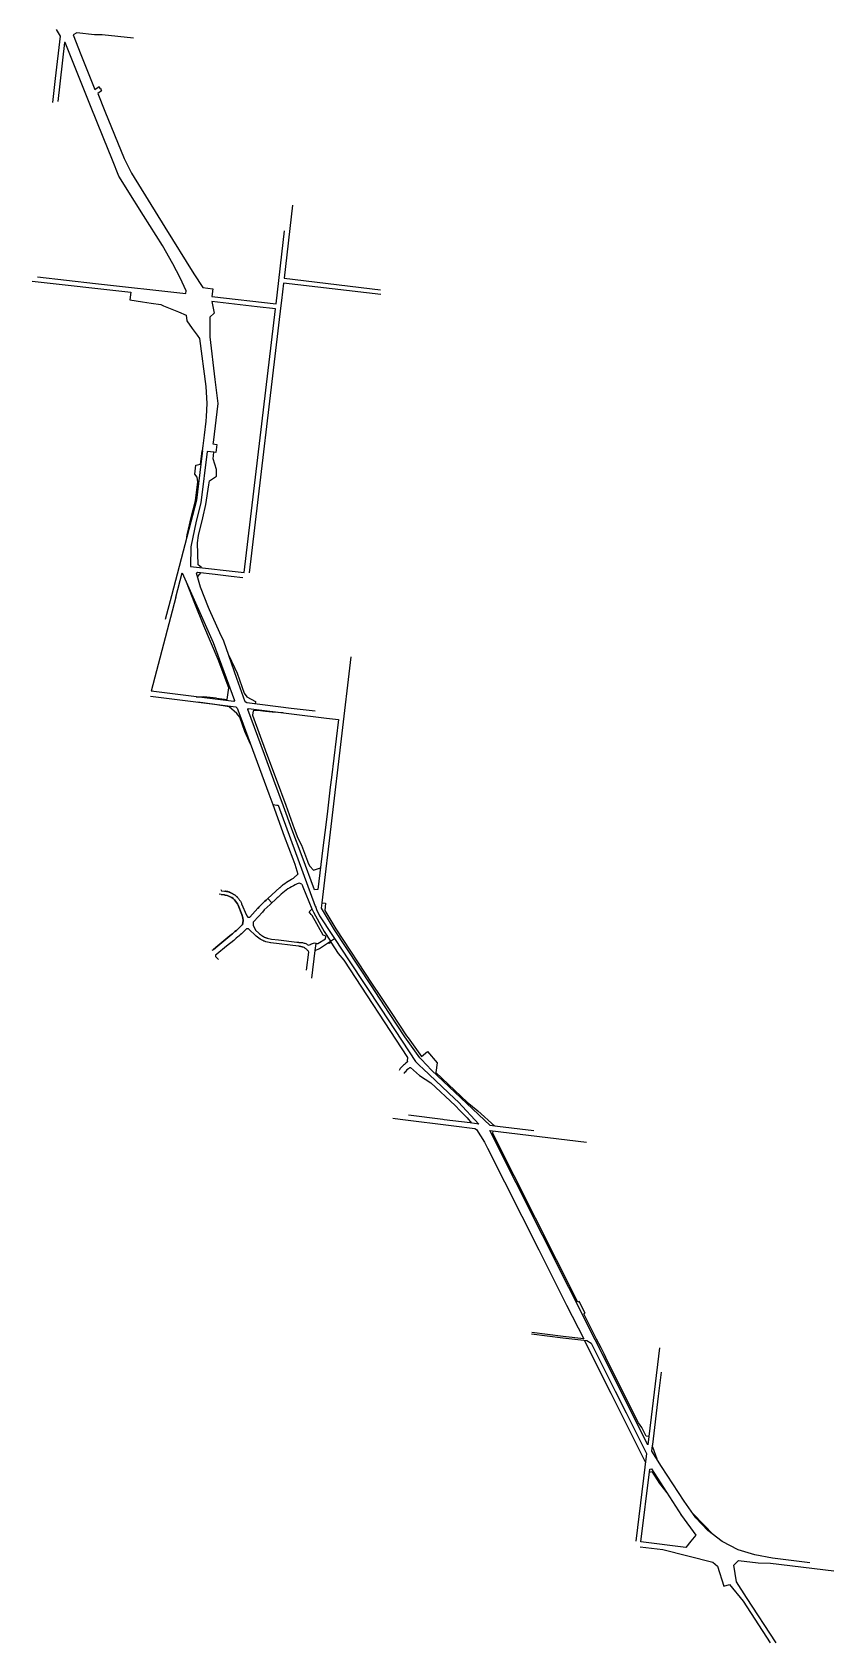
# Model space of a CAD drawing. Extents: x 267872 to 272229, y 5762262 to 5772251.
# Drawn here: x 268916 to 272229, y 5762262 to 5768920 of the extents above; entities that cross this region are included whole.
import ezdxf

# ---------------------------------------------------------------- set-up
doc = ezdxf.new("R2010")
doc.units = 0
doc.layers.add('_xref', color=7, linetype='Continuous')
doc.layers.add('SURFACE_EXISTING_FLOW_ARROWS', color=7, linetype='Continuous')

msp = doc.modelspace()

# ---------------------------------------------------------------- linework, layer by layer
for p, q in [((269677.2, 5766166.8), (269722.2, 5766161.1)), ((271354.2, 5763202.2), (271308.9, 5763292.4)), ((271451.3, 5763009), (271354.2, 5763202.2))]:
    msp.add_line(p, q)
msp.add_arc((271336.4, 5763193.3), 20, 26.67745, 26.68736)
at = {"layer": '_xref'}
for p, q in [((269032.5, 5768902.8), (269015.8, 5768930.7)), ((269100.2, 5768917.8), (269085.4, 5768909.5)), ((269173.3, 5768908.8), (269100.2, 5768917.8)), ((269012.4, 5768728.6), (269032.5, 5768902.8)), ((269050, 5768877.1), (269021.9, 5768633.7)), ((269052.7, 5768877.4), (269050, 5768877.1)), ((269157.5, 5768615.9), (269052.7, 5768877.4)), ((269085.4, 5768909.5), (269117.6, 5768827.7)), ((269204.9, 5768909.3), (269173.3, 5768908.8)), ((269335, 5768894.8), (269204.9, 5768909.3)), ((269117.6, 5768827.7), (269174.5, 5768683.6)), ((269000.9, 5768628.6), (269012.4, 5768728.6)), ((269174.5, 5768683.6), (269193, 5768695.2)), ((269202.6, 5768677.4), (269187.6, 5768667)), ((269187.6, 5768667), (269216.6, 5768593.4)), ((269193, 5768695.2), (269195.9, 5768687.5)), ((269195.9, 5768687.5), (269198, 5768688.9)), ((269198, 5768688.9), (269201.7, 5768679.6)), ((269201.7, 5768679.6), (269201.7, 5768679.6)), ((269201.7, 5768679.6), (269202.6, 5768677.4)), ((269209.5, 5768486.3), (269157.5, 5768615.9)), ((269216.6, 5768593.4), (269296.4, 5768397.1)), ((269247.5, 5768391.5), (269209.5, 5768486.3)), ((269274.5, 5768324.3), (269247.5, 5768391.5)), ((269296.4, 5768397.1), (269325.9, 5768337.1)), ((269290.9, 5768298.2), (269274.5, 5768324.3)), ((269325.9, 5768337.1), (269325.9, 5768337)), ((269325.9, 5768337), (269464.1, 5768113.4)), ((269308.5, 5768270.2), (269290.9, 5768298.2)), ((269376, 5768162.7), (269308.5, 5768270.2)), ((269991.4, 5768204.9), (269957, 5767902.7)), ((269454.3, 5768038.1), (269376, 5768162.7)), ((269464.1, 5768113.4), (269464.1, 5768113.4)), ((269464.1, 5768113.4), (269584, 5767921.6)), ((269924.3, 5767797), (269958.5, 5768098.1)), ((269497.3, 5767961.8), (269454.3, 5768038.1)), ((269528, 5767904.2), (269497.3, 5767961.8)), ((269584, 5767921.6), (269621, 5767863.9)), ((268916.1, 5767891.2), (269323.7, 5767845)), ((268938.3, 5767908.6), (269178.2, 5767881.5)), ((269178.2, 5767881.5), (269551.6, 5767839.3)), ((269552.9, 5767851.1), (269528, 5767904.2)), ((269551.6, 5767839.3), (269552.9, 5767851.1)), ((269621, 5767863.9), (269662.5, 5767858.9)), ((269662.5, 5767858.9), (269658.6, 5767827)), ((269954.6, 5767882.7), (269946.1, 5767810.5)), ((270357.1, 5767835.1), (269954.6, 5767882.7)), ((269957, 5767902.7), (270356.2, 5767854.7)), ((269323.7, 5767845), (269319.8, 5767812.8)), ((269319.8, 5767812.8), (269371.2, 5767805.1)), ((269371.2, 5767805.1), (269407.3, 5767799.7)), ((269407.3, 5767799.7), (269447.9, 5767793.7)), ((269447.9, 5767793.7), (269458.5, 5767789.2)), ((269458.5, 5767789.2), (269520, 5767763.4)), ((269658.6, 5767827), (269924.3, 5767797)), ((269845.5, 5767785.2), (269658.6, 5767806.5)), ((269658.6, 5767806.5), (269668.2, 5767758.1)), ((269943.7, 5767790.6), (269813.3, 5766684.4)), ((269921.8, 5767776.5), (269845.5, 5767785.2)), ((269946.1, 5767810.5), (269943.7, 5767790.6)), ((269520, 5767763.4), (269552, 5767749.9)), ((269552, 5767749.9), (269554.8, 5767726)), ((269554.8, 5767726), (269577.6, 5767694.9)), ((269668.2, 5767758.1), (269649.9, 5767741.6)), ((269649.9, 5767741.6), (269650.1, 5767661.1)), ((269792.7, 5766686.7), (269921.8, 5767776.5)), ((269577.6, 5767694.9), (269598.1, 5767667)), ((269598.1, 5767667), (269608.1, 5767653.4)), ((269608.1, 5767653.4), (269633.3, 5767455.9)), ((269650.1, 5767661.1), (269670.2, 5767483.6)), ((269633.3, 5767455.9), (269637.6, 5767385.6)), ((269670.2, 5767483.6), (269682.9, 5767384.3)), ((269637.6, 5767385.6), (269637.6, 5767385)), ((269637.6, 5767385), (269637.7, 5767384.4)), ((269634.7, 5767330.9), (269633.8, 5767312.5)), ((269637.7, 5767384.4), (269634.7, 5767330.9)), ((269682.9, 5767384.3), (269663.3, 5767223.2)), ((269682.9, 5767384.3), (269682.9, 5767384.3)), ((269682.9, 5767384.3), (269682.9, 5767384.3)), ((269626.7, 5767254.2), (269621.4, 5767210.5)), ((269633.8, 5767312.5), (269626.7, 5767254.2)), ((269638.7, 5767187.1), (269612.8, 5766974)), ((269620.2, 5767189.4), (269613.3, 5767133.8)), ((269621.4, 5767210.5), (269618.8, 5767189.6)), ((269618.8, 5767189.6), (269620.2, 5767189.4)), ((269667.1, 5767183.9), (269638.7, 5767187.1)), ((269663.3, 5767223.2), (269663.2, 5767217.6)), ((269663.2, 5767217.6), (269678.5, 5767215.8)), ((269678.5, 5767215.8), (269674.9, 5767183)), ((269613.3, 5767133.8), (269594.9, 5766984.9)), ((269674.9, 5767183), (269667.1, 5767183.9)), ((269594.9, 5766984.9), (269491.2, 5766589.8)), ((269612.8, 5766974), (269593.2, 5766898.2)), ((269593.2, 5766898.2), (269571.1, 5766792.6)), ((269571.1, 5766792.6), (269569.9, 5766711.6)), ((269509.6, 5766583.9), (269536.2, 5766685.6)), ((269536.2, 5766685.6), (269664.5, 5766397.5)), ((269569.9, 5766711.6), (269792.7, 5766686.7)), ((269595.3, 5766683.7), (269598.6, 5766687.6)), ((269611.2, 5766625.3), (269595.3, 5766683.7)), ((269598.6, 5766687.6), (269672.6, 5766678.8)), ((269672.6, 5766678.8), (269737.7, 5766671.1)), ((269737.7, 5766671.1), (269786.2, 5766665.3)), ((269491.2, 5766589.8), (269465.6, 5766492.5)), ((269644.2, 5766542.1), (269611.2, 5766625.3)), ((269509.6, 5766583.9), (269408.1, 5766195.9)), ((269648.9, 5766531.8), (269644.2, 5766542.1)), ((269691.7, 5766437.5), (269648.9, 5766531.8)), ((269664.5, 5766397.5), (269752.7, 5766157)), ((269707.5, 5766402.9), (269691.7, 5766437.5)), ((269728.6, 5766343.1), (269707.5, 5766402.9)), ((269762.4, 5766247.7), (269728.6, 5766343.1)), ((270114.6, 5765320.9), (270234.4, 5766338.4)), ((269749.8, 5766153.3), (269408.1, 5766195.9)), ((269796.3, 5766151.9), (269762.4, 5766247.7)), ((269405, 5766175), (269757.2, 5766130.9)), ((269752.7, 5766157), (269749.8, 5766153.3)), ((269757.2, 5766130.9), (269763.3, 5766126)), ((269763.3, 5766126), (269778.1, 5766086)), ((269802.5, 5766147), (269796.3, 5766151.9)), ((269986, 5766124.7), (269802.5, 5766147)), ((269806.9, 5766120.5), (269809.9, 5766124.3)), ((269875.6, 5765934.6), (269806.9, 5766120.5)), ((269809.9, 5766124.3), (269987.4, 5766102.5)), ((270085.9, 5766112.6), (269986, 5766124.7)), ((269778.1, 5766086), (269893.8, 5765771.3)), ((269987.4, 5766102.5), (270132.2, 5766084.8)), ((270132.2, 5766084.8), (270182.2, 5766078.7)), ((270182.2, 5766078.7), (270152.8, 5765838.8)), ((269914.8, 5765828.4), (269875.6, 5765934.6)), ((269954.4, 5765720.9), (269914.8, 5765828.4)), ((270148, 5765799.4), (270135.9, 5765700.3)), ((270152.8, 5765838.8), (270148, 5765799.4)), ((269893.8, 5765771.3), (269910.1, 5765726.9)), ((269910.1, 5765726.9), (269927, 5765724.9)), ((269927, 5765724.9), (269932.5, 5765724.2)), ((269932.5, 5765724.2), (270086.1, 5765307)), ((269989.7, 5765625.2), (269954.4, 5765720.9)), ((270135.9, 5765700.3), (270129, 5765643.7)), ((270031.6, 5765511.8), (269989.7, 5765625.2)), ((270129, 5765643.7), (270117.3, 5765548.1)), ((270117.3, 5765548.1), (270096.3, 5765376.5)), ((270082.1, 5765374.8), (270031.6, 5765511.8)), ((269940.2, 5765384.7), (269944.8, 5765388.8)), ((269944.8, 5765388.8), (269946.6, 5765390.5)), ((269946.6, 5765390.5), (269946.9, 5765390.8)), ((269946.9, 5765390.8), (269950.4, 5765393.7)), ((269950.4, 5765393.7), (269953.3, 5765396.1)), ((269953.3, 5765396.1), (269959.9, 5765401.2)), ((269959.9, 5765401.2), (269966.6, 5765405.9)), ((269966.6, 5765405.9), (269973.6, 5765410.5)), ((269973.6, 5765410.5), (269980.7, 5765414.7)), ((269987.7, 5765387.4), (269980.2, 5765382.9)), ((269980.7, 5765414.7), (269988, 5765418.7)), ((269995.3, 5765391.7), (269987.7, 5765387.4)), ((269988, 5765418.7), (269995.4, 5765422.4)), ((270003.2, 5765395.6), (269995.3, 5765391.7)), ((270011.1, 5765399.3), (270003.2, 5765395.6)), ((270019.2, 5765402.7), (270011.1, 5765399.3)), ((270030.1, 5765397.6), (270019.2, 5765402.7)), ((269696.9, 5765355.1), (269689, 5765356.1)), ((269695.3, 5765375.4), (269698.8, 5765371)), ((269696.9, 5765355.1), (269708.8, 5765353.6)), ((269708.8, 5765353.6), (269696.9, 5765355.1)), ((269698.8, 5765371), (269710.7, 5765369.5)), ((269708.8, 5765353.6), (269710.8, 5765353.4)), ((269710.8, 5765353.4), (269708.8, 5765353.6)), ((269710.7, 5765369.5), (269712.8, 5765369.3)), ((269710.8, 5765353.4), (269714.2, 5765352.7)), ((269714.2, 5765352.7), (269710.8, 5765353.4)), ((269712.8, 5765369.3), (269713.5, 5765369.2)), ((269715.6, 5765368.9), (269713.5, 5765369.2)), ((269713.5, 5765369.2), (269715.6, 5765368.9)), ((269714.2, 5765352.7), (269721.8, 5765351.1)), ((269721.8, 5765351.1), (269714.2, 5765352.7)), ((269718.5, 5765368.4), (269715.6, 5765368.9)), ((269715.6, 5765368.9), (269718.5, 5765368.4)), ((269721.3, 5765367.8), (269718.5, 5765368.4)), ((269718.5, 5765368.4), (269721.3, 5765367.8)), ((269724, 5765367.1), (269721.3, 5765367.8)), ((269721.3, 5765367.8), (269724, 5765367.1)), ((269721.8, 5765351.1), (269728.4, 5765348.8)), ((269728.4, 5765348.8), (269721.8, 5765351.1)), ((269726.8, 5765366.3), (269724, 5765367.1)), ((269724, 5765367.1), (269726.8, 5765366.3)), ((269729.5, 5765365.5), (269726.8, 5765366.3)), ((269726.8, 5765366.3), (269729.5, 5765365.5)), ((269728.4, 5765348.8), (269734.8, 5765345.9)), ((269734.8, 5765345.9), (269728.4, 5765348.8)), ((269732.2, 5765364.5), (269729.5, 5765365.5)), ((269729.5, 5765365.5), (269732.2, 5765364.5)), ((269734.8, 5765363.5), (269732.2, 5765364.5)), ((269732.2, 5765364.5), (269734.8, 5765363.5)), ((269737.4, 5765362.4), (269734.8, 5765363.5)), ((269734.8, 5765363.5), (269737.4, 5765362.4)), ((269734.8, 5765345.9), (269740.8, 5765342.3)), ((269740.8, 5765342.3), (269734.8, 5765345.9)), ((269739.9, 5765361.2), (269737.4, 5765362.4)), ((269737.4, 5765362.4), (269739.9, 5765361.2)), ((269742.4, 5765360), (269739.9, 5765361.2)), ((269739.9, 5765361.2), (269742.4, 5765360)), ((269740.8, 5765342.3), (269746.5, 5765338.2)), ((269746.5, 5765338.2), (269740.8, 5765342.3)), ((269744.9, 5765358.6), (269742.4, 5765360)), ((269742.4, 5765360), (269744.9, 5765358.6)), ((269747.3, 5765357.2), (269744.9, 5765358.6)), ((269744.9, 5765358.6), (269747.3, 5765357.2)), ((269746.5, 5765338.2), (269751.7, 5765333.5)), ((269751.7, 5765333.5), (269746.5, 5765338.2)), ((269749.6, 5765355.7), (269747.3, 5765357.2)), ((269747.3, 5765357.2), (269749.6, 5765355.7)), ((269751.9, 5765354.1), (269749.6, 5765355.7)), ((269749.6, 5765355.7), (269751.9, 5765354.1)), ((269751.7, 5765333.5), (269756.4, 5765328.3)), ((269756.4, 5765328.3), (269751.7, 5765333.5)), ((269754.2, 5765352.4), (269751.9, 5765354.1)), ((269751.9, 5765354.1), (269754.2, 5765352.4)), ((269756.4, 5765350.7), (269754.2, 5765352.4)), ((269754.2, 5765352.4), (269756.4, 5765350.7)), ((269758.5, 5765348.9), (269756.4, 5765350.7)), ((269756.4, 5765350.7), (269758.5, 5765348.9)), ((269756.4, 5765328.3), (269760.6, 5765322.6)), ((269760.6, 5765322.6), (269756.4, 5765328.3)), ((269760.6, 5765347.1), (269758.5, 5765348.9)), ((269758.5, 5765348.9), (269760.6, 5765347.1)), ((269762.7, 5765345.1), (269760.6, 5765347.1)), ((269760.6, 5765347.1), (269762.7, 5765345.1)), ((269760.6, 5765322.6), (269764.2, 5765316.6)), ((269764.2, 5765316.6), (269760.6, 5765322.6)), ((269764.6, 5765343.1), (269762.7, 5765345.1)), ((269762.7, 5765345.1), (269764.6, 5765343.1)), ((269766.5, 5765341.1), (269764.6, 5765343.1)), ((269764.6, 5765343.1), (269766.5, 5765341.1)), ((269768.3, 5765338.9), (269766.5, 5765341.1)), ((269766.5, 5765341.1), (269768.3, 5765338.9)), ((269768.9, 5765338.2), (269768.3, 5765338.9)), ((269768.3, 5765338.9), (269768.9, 5765338.2)), ((269768.9, 5765338.2), (269770.1, 5765336.7)), ((269770.1, 5765336.7), (269771.8, 5765334.5)), ((269771.8, 5765334.5), (269773.4, 5765332.2)), ((269773.4, 5765332.2), (269775, 5765329.8)), ((269775, 5765329.8), (269776.5, 5765327.4)), ((269776.5, 5765327.4), (269777.9, 5765324.9)), ((269777.9, 5765324.9), (269779.2, 5765322.4)), ((269779.2, 5765322.4), (269780.4, 5765319.8)), ((269871.5, 5765321.8), (269868.6, 5765319.1)), ((269868.6, 5765319.1), (269871.5, 5765321.8)), ((269875.2, 5765325.4), (269871.5, 5765321.8)), ((269871.5, 5765321.8), (269875.2, 5765325.4)), ((269878.1, 5765328.1), (269875.2, 5765325.4)), ((269875.2, 5765325.4), (269878.1, 5765328.1)), ((269882.9, 5765332.6), (269878.1, 5765328.1)), ((269878.1, 5765328.1), (269882.9, 5765332.6)), ((269889.7, 5765338.7), (269882.9, 5765332.6)), ((269882.9, 5765332.6), (269889.7, 5765338.7)), ((269939.6, 5765384.2), (269889.7, 5765338.7)), ((269889.7, 5765338.7), (269939.6, 5765384.2)), ((269889.7, 5765338.7), (269890.6, 5765337.7)), ((269890.6, 5765337.7), (269889.7, 5765338.7)), ((269890.6, 5765337.7), (269906.1, 5765320.7)), ((269906.1, 5765320.7), (269890.6, 5765337.7)), ((269920, 5765333.3), (269906.1, 5765320.7)), ((269928.5, 5765341), (269920, 5765333.3)), ((269932.2, 5765344.4), (269928.5, 5765341)), ((269945, 5765356.1), (269932.2, 5765344.4)), ((269939.6, 5765384.2), (269940.2, 5765384.7)), ((269945.4, 5765356.4), (269945, 5765356.1)), ((269952, 5765362.2), (269945.4, 5765356.4)), ((269958.7, 5765367.8), (269952, 5765362.2)), ((269965.7, 5765373.1), (269958.7, 5765367.8)), ((269972.9, 5765378.1), (269965.7, 5765373.1)), ((269980.2, 5765382.9), (269972.9, 5765378.1)), ((270096.3, 5765376.5), (270082.1, 5765374.8)), ((270111.9, 5765298.5), (270114.6, 5765320.9)), ((269764.2, 5765316.6), (269766.8, 5765310.9)), ((269766.8, 5765310.9), (269764.2, 5765316.6)), ((269766.8, 5765310.9), (269782.7, 5765272.9)), ((269782.7, 5765272.9), (269766.8, 5765310.9)), ((269780.4, 5765319.8), (269781.3, 5765317.8)), ((269781.3, 5765317.8), (269781.6, 5765317.1)), ((269781.6, 5765317.1), (269801.6, 5765269.3)), ((269782.7, 5765272.9), (269785.9, 5765259.1)), ((269785.9, 5765259.1), (269782.7, 5765272.9)), ((269785.9, 5765259.1), (269788.5, 5765247.9)), ((269788.5, 5765247.9), (269785.9, 5765259.1)), ((269801.6, 5765269.3), (269803.7, 5765266.6)), ((269803.7, 5765266.6), (269807.3, 5765262)), ((269807.3, 5765262), (269815, 5765261.7)), ((269815, 5765261.7), (269849.2, 5765299)), ((269867.5, 5765282.9), (269831.7, 5765243.8)), ((269849.6, 5765299.4), (269849.2, 5765299)), ((269849.2, 5765299), (269849.6, 5765299.4)), ((269852.3, 5765302.3), (269849.6, 5765299.4)), ((269849.6, 5765299.4), (269852.3, 5765302.3)), ((269855.8, 5765306), (269852.3, 5765302.3)), ((269852.3, 5765302.3), (269855.8, 5765306)), ((269858.6, 5765308.9), (269855.8, 5765306)), ((269855.8, 5765306), (269858.6, 5765308.9)), ((269862.2, 5765312.6), (269858.6, 5765308.9)), ((269858.6, 5765308.9), (269862.2, 5765312.6)), ((269865, 5765315.4), (269862.2, 5765312.6)), ((269862.2, 5765312.6), (269865, 5765315.4)), ((269868.6, 5765319.1), (269865, 5765315.4)), ((269865, 5765315.4), (269868.6, 5765319.1)), ((269875.4, 5765291.3), (269867.5, 5765282.9)), ((269899.4, 5765314.5), (269875.4, 5765291.3)), ((269906.1, 5765320.7), (269899.4, 5765314.5)), ((270060.2, 5765283.5), (270072.4, 5765294.6)), ((270069.5, 5765273), (270060.2, 5765283.5)), ((270073, 5765268.4), (270069.5, 5765273)), ((270118.9, 5765187.2), (270073, 5765268.4)), ((270086.1, 5765307), (270087.8, 5765302.3)), ((270087.8, 5765302.3), (270091.7, 5765293.9)), ((270091.7, 5765293.9), (270103.9, 5765267.7)), ((270103.9, 5765267.7), (270106.7, 5765263.3)), ((270106.7, 5765263.3), (270154.8, 5765190.2)), ((270165.7, 5765209.2), (270111.9, 5765298.5)), ((269739.3, 5765189.4), (269733.5, 5765184.6)), ((269733.5, 5765184.6), (269739.3, 5765189.4)), ((269743.9, 5765193.2), (269739.3, 5765189.4)), ((269739.3, 5765189.4), (269743.9, 5765193.2)), ((269749.6, 5765198.2), (269743.9, 5765193.2)), ((269743.9, 5765193.2), (269749.6, 5765198.2)), ((269754.1, 5765202.1), (269749.6, 5765198.2)), ((269749.6, 5765198.2), (269754.1, 5765202.1)), ((269759.8, 5765207.1), (269754.1, 5765202.1)), ((269754.1, 5765202.1), (269759.8, 5765207.1)), ((269764.2, 5765211.1), (269759.8, 5765207.1)), ((269759.8, 5765207.1), (269764.2, 5765211.1)), ((269769.8, 5765216.2), (269764.2, 5765211.1)), ((269764.2, 5765211.1), (269769.8, 5765216.2)), ((269774.2, 5765220.3), (269769.8, 5765216.2)), ((269769.8, 5765216.2), (269774.2, 5765220.3)), ((269776, 5765188.9), (269770.2, 5765183.7)), ((269779.6, 5765225.5), (269774.2, 5765220.3)), ((269774.2, 5765220.3), (269779.6, 5765225.5)), ((269780.7, 5765193), (269776, 5765188.9)), ((269783.9, 5765229.6), (269779.6, 5765225.5)), ((269779.6, 5765225.5), (269783.9, 5765229.6)), ((269786.4, 5765198.3), (269780.7, 5765193)), ((269784.7, 5765230.4), (269783.9, 5765229.6)), ((269783.9, 5765229.6), (269784.7, 5765230.4)), ((269788.5, 5765247.9), (269784.7, 5765230.4)), ((269784.7, 5765230.4), (269788.5, 5765247.9)), ((269790.9, 5765202.5), (269786.4, 5765198.3)), ((269796.5, 5765207.9), (269790.9, 5765202.5)), ((269801, 5765212.2), (269796.5, 5765207.9)), ((269801.6, 5765212.8), (269801, 5765212.2)), ((269810.3, 5765212.9), (269801.6, 5765212.8)), ((269842.2, 5765183.3), (269810.3, 5765212.9)), ((269831.7, 5765243.8), (269829, 5765240.9)), ((269829, 5765240.9), (269829.2, 5765229.1)), ((269829.2, 5765229.1), (269839.1, 5765208)), ((269839.1, 5765208), (269853.1, 5765195.1)), ((269853.1, 5765195.1), (269856.1, 5765192.4)), ((269856.1, 5765192.4), (269859.1, 5765189.9)), ((269859.1, 5765189.9), (269862.3, 5765187.6)), ((270154.8, 5765190.2), (270165.8, 5765173.5)), ((270315.2, 5764981.4), (270165.7, 5765209.2)), ((269660.5, 5765124.8), (269664.9, 5765128.4)), ((269682.8, 5765143.1), (269664.9, 5765128.4)), ((269664.9, 5765128.4), (269682.8, 5765143.1)), ((269719.2, 5765141.4), (269678.5, 5765108.1)), ((269733.5, 5765184.6), (269682.8, 5765143.1)), ((269682.8, 5765143.1), (269733.5, 5765184.6)), ((269748.9, 5765165.7), (269719.2, 5765141.4)), ((269754.9, 5765170.7), (269748.9, 5765165.7)), ((269759.7, 5765174.6), (269754.9, 5765170.7)), ((269765.6, 5765179.7), (269759.7, 5765174.6)), ((269770.2, 5765183.7), (269765.6, 5765179.7)), ((269847.2, 5765179), (269842.2, 5765183.3)), ((269852.5, 5765174.9), (269847.2, 5765179)), ((269858, 5765171.2), (269852.5, 5765174.9)), ((269863.7, 5765167.8), (269858, 5765171.2)), ((269862.3, 5765187.6), (269865.6, 5765185.4)), ((269869.7, 5765164.8), (269863.7, 5765167.8)), ((269865.6, 5765185.4), (269868.9, 5765183.3)), ((269868.9, 5765183.3), (269872.4, 5765181.3)), ((269873.8, 5765163), (269869.7, 5765164.8)), ((269872.4, 5765181.3), (269875.9, 5765179.6)), ((269875.8, 5765162.2), (269873.8, 5765163)), ((269882, 5765159.9), (269875.8, 5765162.2)), ((269875.9, 5765179.6), (269879.5, 5765177.9)), ((269879.5, 5765177.9), (269880.3, 5765177.6)), ((269880.3, 5765177.6), (269883.2, 5765176.5)), ((269888.4, 5765158.1), (269882, 5765159.9)), ((269883.2, 5765176.5), (269885.6, 5765175.6)), ((269885.6, 5765175.6), (269886.9, 5765175.1)), ((269886.9, 5765175.1), (269887.2, 5765175.1)), ((269887.2, 5765175.1), (269904.5, 5765171.2)), ((269894.9, 5765156.6), (269888.4, 5765158.1)), ((269901.4, 5765155.5), (269894.9, 5765156.6)), ((269902.5, 5765155.4), (269901.4, 5765155.5)), ((270017.3, 5765141.4), (269902.5, 5765155.4)), ((269904.5, 5765171.2), (269933.5, 5765167.7)), ((269933.5, 5765167.7), (270009.2, 5765158.5)), ((270009.2, 5765158.5), (270013.5, 5765158)), ((270013.5, 5765158), (270014.5, 5765157.9)), ((270014.5, 5765157.9), (270016.1, 5765157.8)), ((270016.1, 5765157.8), (270017.1, 5765157.7)), ((270017.1, 5765157.7), (270018.7, 5765157.6)), ((270019.2, 5765141.1), (270017.3, 5765141.4)), ((270018.7, 5765157.6), (270019.7, 5765157.6)), ((270021, 5765140.9), (270019.2, 5765141.1)), ((270019.7, 5765157.6), (270021.3, 5765157.5)), ((270022.8, 5765140.5), (270021, 5765140.9)), ((270021.3, 5765157.5), (270022.3, 5765157.5)), ((270022.3, 5765157.5), (270023.9, 5765157.4)), ((270024.6, 5765140.2), (270022.8, 5765140.5)), ((270023.9, 5765157.4), (270025.6, 5765157.3)), ((270026.4, 5765139.8), (270024.6, 5765140.2)), ((270025.6, 5765157.3), (270029.5, 5765157)), ((270028.2, 5765139.4), (270026.4, 5765139.8)), ((270029.9, 5765139), (270028.2, 5765139.4)), ((270029.5, 5765157), (270033, 5765156.5)), ((270031.7, 5765138.5), (270029.9, 5765139)), ((270033.5, 5765138), (270031.7, 5765138.5)), ((270033, 5765156.5), (270036.5, 5765155.7)), ((270035.1, 5765137.4), (270033.5, 5765138)), ((270036.2, 5765137), (270035.1, 5765137.4)), ((270039.4, 5765135.8), (270036.2, 5765137)), ((270036.5, 5765155.7), (270039.9, 5765154.8)), ((270042.2, 5765134.4), (270039.4, 5765135.8)), ((270039.9, 5765154.8), (270043.3, 5765153.7)), ((270044.8, 5765132.8), (270042.2, 5765134.4)), ((270043.3, 5765153.7), (270046.5, 5765152.3)), ((270047.4, 5765131), (270044.8, 5765132.8)), ((270046.5, 5765152.3), (270049.7, 5765150.8)), ((270049.8, 5765129), (270047.4, 5765131)), ((270049.7, 5765150.8), (270052.8, 5765149)), ((270052.1, 5765126.8), (270049.8, 5765129)), ((270054.1, 5765124.5), (270052.1, 5765126.8)), ((270052.8, 5765149), (270055.8, 5765147.1)), ((270056, 5765122), (270054.1, 5765124.5)), ((270055.8, 5765147.1), (270057.4, 5765146)), ((270057.7, 5765119.4), (270056, 5765122)), ((270057.4, 5765146), (270066.7, 5765149.1)), ((270066.7, 5765149.1), (270069.1, 5765149.8)), ((270069.1, 5765149.8), (270066.7, 5765149.1)), ((270081.2, 5765153.8), (270069.1, 5765149.8)), ((270072, 5765008.9), (270086.2, 5765124.1)), ((270089.7, 5765153.1), (270081.2, 5765153.8)), ((270086.2, 5765124.1), (270089.7, 5765153.1)), ((270086.2, 5765124.1), (270103.1, 5765132.3)), ((270089.7, 5765153.1), (270097, 5765152.2)), ((270097, 5765152.2), (270127.6, 5765172.3)), ((270103.1, 5765132.3), (270165.8, 5765173.5)), ((270127.1, 5765184.7), (270118.9, 5765187.2)), ((270129.2, 5765181.7), (270127.1, 5765184.7)), ((270127.6, 5765172.3), (270129.2, 5765181.7)), ((270165.8, 5765173.5), (270226.6, 5765080.8)), ((269674, 5765104.4), (269673.7, 5765099.3)), ((269673.7, 5765099.3), (269686, 5765086.4)), ((269678.5, 5765108.1), (269674, 5765104.4)), ((270049.7, 5765042), (270058.9, 5765117.2)), ((270058.9, 5765117.2), (270057.7, 5765119.4)), ((270226.6, 5765080.8), (270357.7, 5764881.3)), ((270392.6, 5764863.5), (270315.2, 5764981.4)), ((270357.7, 5764881.3), (270499.6, 5764665.4)), ((270456, 5764767), (270392.6, 5764863.5)), ((270517.7, 5764680.3), (270456, 5764767)), ((270458.4, 5764656.2), (270454.1, 5764652.9)), ((270466.3, 5764661.9), (270458.4, 5764656.2)), ((270467, 5764666.1), (270466.3, 5764661.9)), ((270499.6, 5764665.4), (270517.2, 5764648.8)), ((270524.7, 5764672.9), (270517.7, 5764680.3)), ((270565.9, 5764629.4), (270524.7, 5764672.9)), ((270435.3, 5764632.8), (270432.2, 5764628.2)), ((270437.3, 5764635.5), (270435.3, 5764632.8)), ((270441, 5764640.1), (270437.3, 5764635.5)), ((270444, 5764643.5), (270441, 5764640.1)), ((270445.9, 5764645.5), (270444, 5764643.5)), ((270451, 5764650.2), (270445.9, 5764645.5)), ((270454.1, 5764652.9), (270451, 5764650.2)), ((270454, 5764617.7), (270452.7, 5764615.6)), ((270456.9, 5764621.6), (270454, 5764617.7)), ((270459.9, 5764625.3), (270456.9, 5764621.6)), ((270465, 5764630.6), (270459.9, 5764625.3)), ((270470.6, 5764635.3), (270465, 5764630.6)), ((270472.5, 5764636.7), (270470.6, 5764635.3)), ((270472.5, 5764636.7), (270477.3, 5764640.2)), ((270472.5, 5764636.7), (270472.5, 5764636.7)), ((270517.2, 5764648.8), (270531.5, 5764634.1)), ((270531.5, 5764634.1), (270661.9, 5764511.8)), ((270808.9, 5764400), (270565.9, 5764629.4)), ((270661.9, 5764511.8), (270677.8, 5764496.9)), ((270677.8, 5764496.9), (270762.3, 5764406.5)), ((270406.5, 5764430.2), (270436.7, 5764426.4)), ((270436.7, 5764426.4), (270658.3, 5764398.4)), ((270612.5, 5764425), (270471.1, 5764442.5)), ((270619.2, 5764424.2), (270612.5, 5764425)), ((270726.5, 5764410.9), (270619.2, 5764424.2)), ((270658.3, 5764398.4), (270745.2, 5764387.7)), ((270762.3, 5764406.5), (270726.5, 5764410.9)), ((270839, 5764396.3), (270808.9, 5764400)), ((270989.3, 5764377.8), (270839, 5764396.3)), ((270745.2, 5764387.7), (270752.2, 5764383.3)), ((270752.2, 5764383.3), (270785.7, 5764331)), ((270785.7, 5764331), (270798.1, 5764306.3)), ((271133.7, 5763730.7), (270807.6, 5764380)), ((270807.6, 5764380), (271207.2, 5764330.9)), ((270798.1, 5764306.3), (271009.8, 5763886.5)), ((271009.8, 5763886.5), (271124.8, 5763658.2)), ((271242.2, 5763514.6), (271133.7, 5763730.7)), ((271124.8, 5763658.2), (271195.4, 5763518.3)), ((270980.2, 5763539.1), (271109.5, 5763523.2)), ((271110.2, 5763528.8), (270980.9, 5763544.6)), ((271109.5, 5763523.2), (271208, 5763511.1)), ((271195.4, 5763518.3), (271110.2, 5763528.8)), ((271208, 5763511.1), (271225.7, 5763501.3)), ((271225.7, 5763501.3), (271325.7, 5763302.7)), ((271460.2, 5763080.7), (271242.2, 5763514.6)), ((271509.3, 5763480.8), (271460.2, 5763080.7)), ((271505.1, 5763282), (271517.3, 5763381.3)), ((271325.7, 5763302.7), (271370.8, 5763212.9)), ((271480.7, 5763081.9), (271505.1, 5763282)), ((271370.8, 5763212.9), (271455.6, 5763044)), ((271477.2, 5763053.7), (271480.1, 5763077.4)), ((271480.1, 5763077.4), (271480.7, 5763081.9)), ((271455.6, 5763044), (271411.3, 5762682.1)), ((271517.5, 5762991.1), (271477.2, 5763053.7)), ((271610.6, 5762847.5), (271517.5, 5762991.1)), ((271431.2, 5762679.6), (271468.9, 5762979.4)), ((271468.9, 5762979.4), (271475.6, 5762980.9)), ((271475.6, 5762980.9), (271600.1, 5762788.8)), ((271659.3, 5762778.1), (271610.6, 5762847.5)), ((271600.1, 5762788.8), (271658.5, 5762707.2)), ((271708.5, 5762725.9), (271659.3, 5762778.1)), ((271768.3, 5762681), (271708.5, 5762725.9)), ((271428.8, 5762659), (271522, 5762647.4)), ((271618, 5762656.1), (271431.2, 5762679.6)), ((271638.4, 5762681.8), (271618, 5762656.1)), ((271658.5, 5762707.2), (271638.4, 5762681.8)), ((271834.4, 5762646.9), (271768.3, 5762681)), ((271522, 5762647.4), (271729, 5762594.8)), ((271729, 5762594.8), (271748.7, 5762578.3)), ((271815.4, 5762583.1), (271834.8, 5762602.9)), ((271902.3, 5762625.2), (271834.4, 5762646.9)), ((271834.8, 5762602.9), (271916.7, 5762592.8)), ((271975.6, 5762611.5), (271902.3, 5762625.2)), ((271916.7, 5762592.8), (271967.7, 5762591.4)), ((271967.7, 5762591.4), (272229, 5762559)), ((272130.3, 5762592.2), (271975.6, 5762611.5)), ((271748.7, 5762578.3), (271774.6, 5762495.8)), ((271826.8, 5762513.8), (271815.4, 5762583.1)), ((271774.6, 5762495.8), (271798.5, 5762503.4)), ((271798.5, 5762503.4), (271854, 5762434.8)), ((271868.8, 5762449.4), (271826.8, 5762513.8)), ((271854, 5762434.8), (271966.6, 5762262.2)), ((271990.7, 5762262.2), (271868.8, 5762449.4))]:
    msp.add_line(p, q, dxfattribs=at)
at = {"layer": 'SURFACE_EXISTING_FLOW_ARROWS'}
for p, q in [((269612.2, 5767134.7), (269618.8, 5767189.6)), ((269588.3, 5767092.2), (269592.8, 5767130)), ((269592.8, 5767130), (269612.2, 5767134.7)), ((269663.7, 5767156.2), (269667.1, 5767183.9)), ((269677.9, 5767112.4), (269663.7, 5767156.2)), ((269597.4, 5767081), (269588.3, 5767092.2)), ((269590.9, 5766982.6), (269600.4, 5767061.2)), ((269600.4, 5767061.2), (269597.4, 5767081)), ((269646.2, 5767048.4), (269648.2, 5767065)), ((269648.2, 5767065), (269677.9, 5767085)), ((269677.9, 5767085), (269677.9, 5767112.4)), ((269634.2, 5766967.6), (269646.2, 5767048.4)), ((269573.1, 5766913.9), (269590.9, 5766982.6)), ((269621.9, 5766912.5), (269634.2, 5766967.6)), ((269556.9, 5766843.9), (269562.5, 5766865.2)), ((269562.5, 5766865.2), (269573.1, 5766913.9)), ((269603.2, 5766839.7), (269621.9, 5766912.5)), ((269555, 5766832.8), (269556.9, 5766843.9)), ((269598.6, 5766809.4), (269603.2, 5766839.7)), ((269602.2, 5766718.1), (269598.6, 5766809.4)), ((269613.1, 5766685.9), (269599.1, 5766669.6)), ((269615.4, 5766706.5), (269602.2, 5766718.1)), ((269588, 5766558.2), (269553.9, 5766645.9)), ((269626, 5766466.4), (269588, 5766558.2)), ((269684.7, 5766327.2), (269626, 5766466.4)), ((269728.3, 5766210.2), (269684.7, 5766327.2)), ((269728.6, 5766343.1), (269762.7, 5766270.9)), ((269762.7, 5766270.9), (269792.4, 5766187)), ((269722.2, 5766161.1), (269728.3, 5766210.2)), ((269792.4, 5766187), (269802.5, 5766172.3)), ((269593.5, 5766172.8), (269625.3, 5766172.9)), ((269670.7, 5766140.4), (269600.3, 5766150.6)), ((269730.3, 5766131.2), (269670.7, 5766140.4)), ((269677.2, 5766166.8), (269722.2, 5766161.1)), ((269762.1, 5766104), (269730.3, 5766131.2)), ((269802.5, 5766172.3), (269839.5, 5766153.8)), ((269839.5, 5766153.8), (269838.1, 5766142.7)), ((269773.9, 5766088.5), (269762.1, 5766104)), ((269795.2, 5766029.6), (269773.9, 5766088.5)), ((269828.6, 5766114.1), (269826.4, 5766096.6)), ((269826.4, 5766096.6), (269884.9, 5765938)), ((269848.8, 5766116.3), (269828.6, 5766114.1)), ((269880.5, 5766112.3), (269848.8, 5766116.3)), ((269908.2, 5766109.7), (269880.5, 5766112.3)), ((269953.8, 5766106.7), (269908.2, 5766109.7)), ((269818, 5765977.4), (269795.2, 5766029.6)), ((269884.9, 5765938), (269884.9, 5765938)), ((269884.9, 5765938), (269924.1, 5765831.8)), ((269924.1, 5765831.8), (269924.1, 5765831.8)), ((269924.1, 5765831.8), (269963.8, 5765724.4)), ((269910.1, 5765726.9), (269957.8, 5765596.5)), ((269963.8, 5765724.4), (269999.1, 5765628.7)), ((269957.8, 5765596.5), (269992.7, 5765503)), ((269999.1, 5765628.7), (269999.1, 5765628.7)), ((269999.1, 5765628.7), (270014.2, 5765587.9)), ((270014.2, 5765587.9), (270029, 5765558.8)), ((270029, 5765558.8), (270053.4, 5765492.5)), ((269992.7, 5765503), (270001.1, 5765480.4)), ((270001.1, 5765480.4), (270013.6, 5765439)), ((270053.4, 5765492.5), (270056.8, 5765484.7)), ((270056.8, 5765484.7), (270063.4, 5765472.7)), ((270063.4, 5765472.7), (270078.1, 5765455.3)), ((270078.1, 5765455.3), (270107.2, 5765466.1)), ((269997.9, 5765423.6), (269995.4, 5765422.4)), ((270013.6, 5765439), (269997.9, 5765423.6)), ((270030.1, 5765397.6), (270033.9, 5765387.3)), ((270033.9, 5765387.3), (270071.5, 5765296.2)), ((270114.6, 5765320.9), (270128.8, 5765319.2)), ((270071.5, 5765296.2), (270079.2, 5765282.1)), ((270079.2, 5765282.1), (270102.2, 5765240.1)), ((270128.8, 5765319.2), (270125.5, 5765289.6)), ((270125.5, 5765289.6), (270171.6, 5765212.9)), ((270102.2, 5765240.1), (270122.8, 5765202.2)), ((270122.8, 5765202.2), (270149, 5765162.4)), ((270171.6, 5765212.9), (270321.1, 5764985.3)), ((270143, 5765153.3), (270140.6, 5765156.9)), ((270151.4, 5765158.7), (270143, 5765153.3)), ((270182, 5765112.1), (270151.4, 5765158.7)), ((270205.1, 5765083.5), (270182, 5765112.1)), ((270469, 5764682.1), (270205.1, 5765083.5)), ((270321.1, 5764985.3), (270355.2, 5764933.3)), ((270355.2, 5764933.3), (270369.9, 5764912.7)), ((270369.9, 5764912.7), (270399.3, 5764867.9)), ((270399.3, 5764867.9), (270462.6, 5764771.6)), ((270462.6, 5764771.6), (270462.6, 5764771.5)), ((270462.6, 5764771.5), (270469.8, 5764763.2)), ((270469.8, 5764763.2), (270525, 5764685.6)), ((270467, 5764666.1), (270469, 5764682.1)), ((270525, 5764685.6), (270549.9, 5764706.1)), ((270549.9, 5764706.1), (270589.3, 5764659.1)), ((270589.3, 5764659.1), (270584.9, 5764619.7)), ((270477.3, 5764640.2), (270479.9, 5764639.9)), ((270479.9, 5764639.9), (270516.7, 5764607.6)), ((270516.7, 5764607.6), (270563.4, 5764577.5)), ((270584.9, 5764619.7), (270714.3, 5764497.6)), ((270563.4, 5764577.5), (270664.1, 5764482.5)), ((270664.1, 5764482.5), (270685.4, 5764460.7)), ((270685.4, 5764460.7), (270713.6, 5764431.9)), ((270714.3, 5764497.6), (270758.3, 5764461.5)), ((270758.3, 5764461.5), (270828.1, 5764397.7)), ((270713.6, 5764431.9), (270731.1, 5764410.4)), ((270820.3, 5764367.6), (270821.6, 5764378.3)), ((271170.5, 5763670.4), (270820.3, 5764367.6)), ((271177, 5763673.6), (271170.5, 5763670.4)), ((271201.8, 5763624.2), (271177, 5763673.6)), ((271196.4, 5763621.5), (271201.8, 5763624.2)), ((271248.5, 5763517.8), (271196.4, 5763621.5)), ((271308.9, 5763292.4), (271198.4, 5763512.3)), ((271267, 5763480.9), (271248.5, 5763517.8)), ((271273.7, 5763470.3), (271267, 5763480.9)), ((271280.4, 5763456.9), (271273.7, 5763470.3)), ((271294.4, 5763426.4), (271280.4, 5763456.9)), ((271422.2, 5763172), (271294.4, 5763426.4)), ((271354.2, 5763202.2), (271308.9, 5763292.4)), ((271451.3, 5763009), (271354.2, 5763202.2)), ((271436.1, 5763152), (271422.2, 5763172)), ((271454.2, 5763115.7), (271436.1, 5763152)), ((271464.3, 5763114.5), (271454.2, 5763115.7)), ((271479.4, 5763071.9), (271497.2, 5763022.6)), ((271467.4, 5762968.1), (271476.7, 5762969.9)), ((271476.7, 5762969.9), (271508.7, 5762920.7)), ((271508.7, 5762920.7), (271539.4, 5762882.5)), ((271647.4, 5762795.1), (271733, 5762707.5))]:
    msp.add_line(p, q, dxfattribs=at)
for centre, radius, start, end in [((269299.4, 5763177.3), 3013.3, 82.79683, 83.79085), ((271336.4, 5763193.3), 20, 26.67745, 26.68736), ((271600.1, 5762788.8), 4, 212.95994, 215.57673)]:
    msp.add_arc(centre, radius, start, end, dxfattribs=at)

doc.saveas('drawing.dxf')
